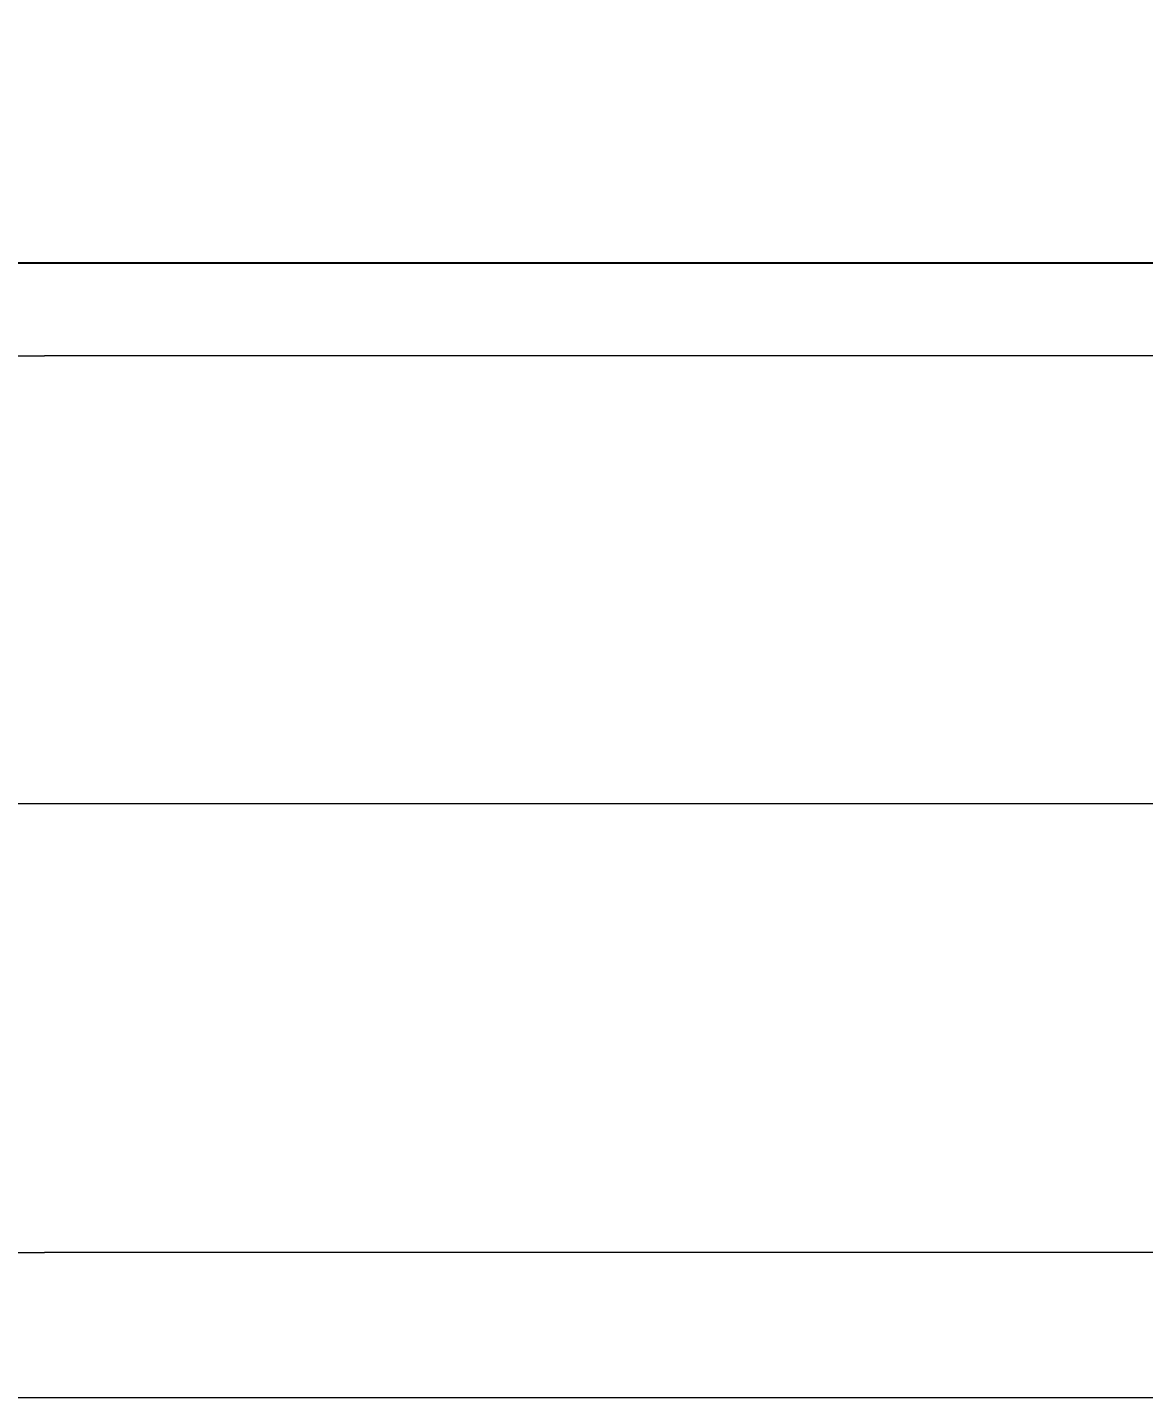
# Model space of a CAD drawing. Header units: inches. Extents: x -9 to 187, y -3 to 135.
# Drawn here: x 56.8 to 74.65, y 113.2 to 135.11 of the extents above; entities that cross this region are included whole.
import ezdxf

# ---------------------------------------------------------------- set-up
doc = ezdxf.new("R2010")
doc.units = ezdxf.units.IN
doc.layers.add('ZANO_R', color=7, linetype='Continuous', lineweight=0)
doc.layers.add('ZANO_W', color=1, linetype='Continuous', lineweight=0)
doc.styles.get("Standard").update_dxf_attribs({"font": 'arial.ttf'})
doc.dimstyles.new('amerykanie', dxfattribs={"dimtxt": 50, "dimasz": 50, "dimexe": 0.5, "dimexo": 0.5, "dimgap": 1, "dimtad": 1, "dimdec": 0, "dimzin": 0, "dimlunit": 5, "dimtxsty": 'Standard', "dimcen": 0.09, "dimclrd": 1, "dimclre": 1, "dimclrt": 1, "dimazin": 0, "dimtfac": 1, "dimtdec": 0, "dimtmove": 0, "dimatfit": 3, "dimfxl": 1, "dimtzin": 0, "dimarcsym": 1})

# ---------------------------------------------------------------- blocks, each defined once
blk = doc.blocks.new('*D356')
at = {"layer": 'ZANO_W', "color": 1, "lineweight": -2}
for p, q in [((-1.945, 129.968), (-1.945, 131.845)), ((92.504, 129.968), (92.504, 131.845)), ((-0.945, 131.345), (91.504, 131.345))]:
    blk.add_line(p, q, dxfattribs=at)
at = {"layer": 'ZANO_W', "color": 1}
for points in [[(-0.945, 131.512), (-0.945, 131.179), (-1.945, 131.345)], [(91.504, 131.179), (91.504, 131.512), (92.504, 131.345)]]:
    blk.add_solid(points, dxfattribs=at)
at = {"layer": 'ZANO_W', "color": 1, "insert": (45.279, 132.686), "char_height": 1.625, "attachment_point": 5}
blk.add_mtext('94 7/16', dxfattribs=at)

msp = doc.modelspace()

# ---------------------------------------------------------------- linework, layer by layer
at = {"layer": 'ZANO_R'}
for p, q in [((33.48568, 129.85596), (57.07259, 129.85596)), ((92.10987, 129.85596), (57.07259, 129.85596)), ((33.48568, 122.70091), (57.07259, 122.70091)), ((57.07259, 122.70091), (92.10987, 122.70091)), ((33.48568, 115.52058), (57.07259, 115.52058)), ((92.10987, 115.52058), (57.07259, 115.52058)), ((47.44436, 113.20279), (57.07259, 113.2025)), ((57.07259, 113.20321), (82.26794, 113.20321)), ((57.07259, 113.2025), (82.26794, 113.2025))]:
    msp.add_line(p, q, dxfattribs=at)

# ---------------------------------------------------------------- dimensions: what is measured, and where the dimension line sits
at = {"layer": 'ZANO_W'}
dim = msp.add_linear_dim(base=(92.50355, 131.34546), p1=(-1.94527, 129.46804), p2=(92.50355, 129.46804), dimstyle='amerykanie', override={"dimtxt": 1.625, "dimasz": 1, "dimgap": 0.5, "dimdec": 4, "dimaunit": 1, "dimadec": 1, "dimtdec": 4, "dimtmove": 1, "dimfrac": 2}, dxfattribs=at)
dim.commit()
dim.dimension.update_dxf_attribs({"geometry": '*D356', "text_midpoint": (45.27914, 132.68567)})

doc.saveas('drawing.dxf')
